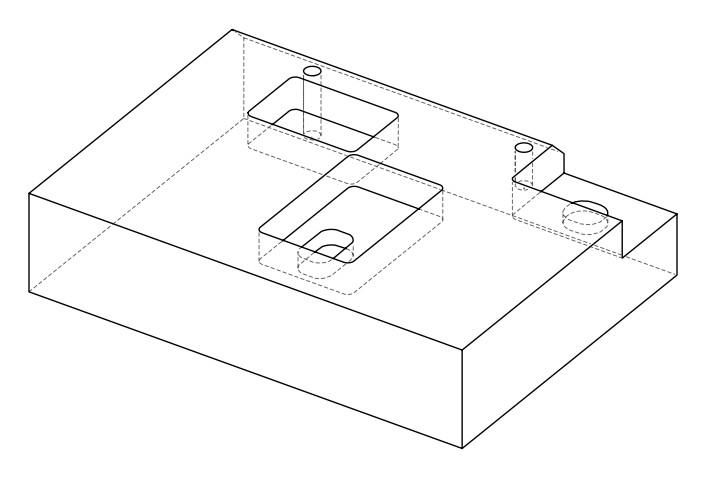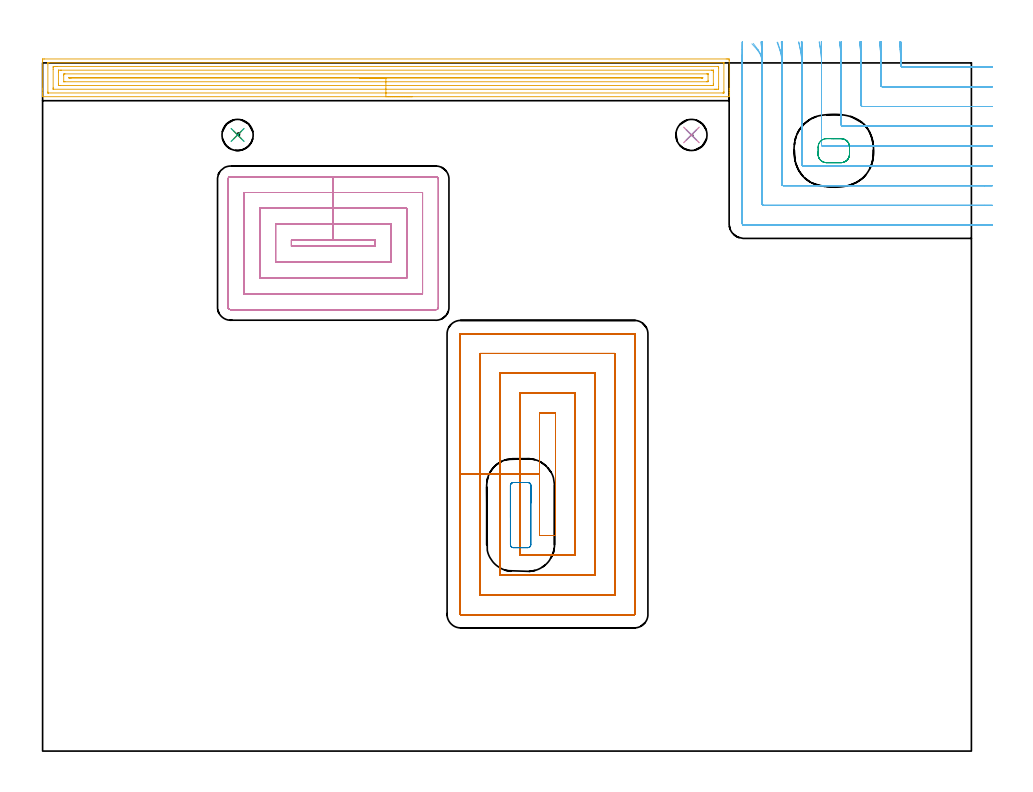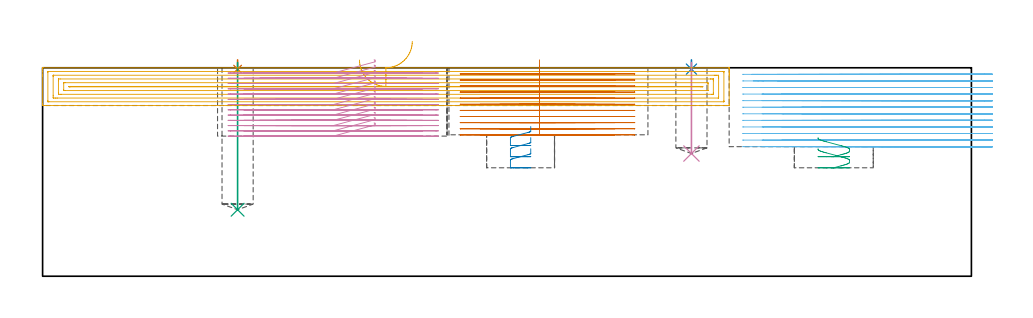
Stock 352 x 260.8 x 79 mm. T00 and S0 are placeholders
(PLAN: 10 operations, 5 tool changes, 88.7 min)
(1 SPOT_DRILL | STEP1POCKET | NXT0321_9005460120000 | 0.03 min | 2 mm3)
(2 SPOT_DRILL_1 | STEP1POCKET_1 | NXT0321_9005460120000 | 0.03 min | 1 mm3)
(3 DRILL_BLIND_HOLE_INTO_CENTER | STEP1POCKET | NXT0301_089 | 0.22 min | 5710 mm3)
(4 DRILL_BLIND_HOLE_INTO_CENTER_1 | STEP1POCKET_1 | NXT0301_089 | 0.14 min | 3387 mm3)
(5 AREA_MILL | FG_CHAMFER_SURFACE | UGT0205_001 | 12.66 min | 27328 mm3)
(6 MILL_CORNER_NOTCH_RECTANGULAR | CORNER_NOTCH_RECTANGULAR | NXT0201_013 | Follow Part, ap 2.5, ae 75% | 25.16 min | 181628 mm3)
(7 MILL_RECTANGULAR_POCKET | POCKET_RECTANGULAR_STRAIGHT | NXT0201_013 | Follow Part, ap 2.5, ae 75% | 26.39 min | 224687 mm3)
(8 MILL_RECTANGULAR_POCKET_1 | POCKET_RECTANGULAR_STRAIGHT_1 | UGT0201_100 | Follow Part, ap 4.5, ae 75% | 0.73 min | 12598 mm3)
(9 MILL_RECTANGULAR_POCKET_2 | POCKET_RECTANGULAR_STRAIGHT_2 | UGT0201_100 | Follow Part, ap 4.5, ae 75% | 0.38 min | 5473 mm3)
(10 MILL_RECTANGULAR_POCKET_3 | POCKET_RECTANGULAR_STRAIGHT_3 | NXT0201_009 | Follow Part, ap 2, ae 75% | 23 min | 132134 mm3)
(TOOL NXT0321_9005460120000 | NC Spot Drill, 142deg, 12mm, Carbide, Uncoated | D12 PA142 FL30 Z2)
(TOOL NXT0301_089 | Carbide Drill 11.8mm [860.1-1180-035A1-MM 2214] | D11.8 PA140 FL55 Z2)
(TOOL UGT0205_001 | Chamfer Mill 20 x 3 x 45 deg. | D20 FL50 Z2)
(TOOL NXT0201_013 | ENDMILL 10mm | D10 FL30 Z4)
(TOOL UGT0201_100 | End Mill 18 mm | D18 FL22 Z2)
(TOOL NXT0201_009 | ENDMILL 8mm [2P460-0800-NA 1630] | D8 FL26 Z6)
(OP 1 SPOT_DRILL)
G17 G21 G94 G90
T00 M6
G54
G17 G0 G90 X73.9 Y233.5 S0 M3
G43 Z89. H0
G94 G81 G98 Z78.492 F250. R82.
G80
M5
M2
(OP 2 SPOT_DRILL_1)
G17 G21 G94 G90
T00 M6
G54
G17 G0 G90 X245.9 Y233.5 S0 M3
G43 Z89. H0
G94 G81 G98 Z78.492 F250. R82.
G80
M5
M2
(OP 3 DRILL_BLIND_HOLE_INTO_CENTER)
G17 G21 G94 G90
T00 M6
G54
G17 G0 G90 X73.9 Y233.5 S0 M3
G43 Z89. H1
G94 G81 G98 Z25.2 F250. R81.
G80
M5
M2
(OP 4 DRILL_BLIND_HOLE_INTO_CENTER_1)
G17 G21 G94 G90
T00 M6
G54
G17 G0 G90 X245.9 Y233.5 S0 M3
G43 Z89. H1
G94 G81 G98 Z46.5 F250. R81.
G80
M5
M2
(OP 5 AREA_MILL)
G17 G21 G94 G90
T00 M6
G54
G17 G0 G90 X140.1 Y248. S1061 M3
G43 Z89. H0
G94 G1 X140.062 Z88.128 F250.
X139.948 Z87.263
X139.759 Z86.412
X139.497 Z85.58
X139.163 Z84.774
X138.76 Z84.
X138.292 Z83.264
X137.76 Z82.572
X137.171 Z81.929
X136.528 Z81.339
X135.836 Z80.808
X135.1 Z80.34
X134.326 Z79.937
X133.52 Z79.603
X132.688 Z79.341
X131.836 Z79.152
X130.972 Z79.038
X130.1 Z79.
X0.167
X0.009 Y248.002 Z78.988
X0. Y248.024 Z78.966
Y248.38 Z78.62
Y248.732 Z78.267
Y249.394 Z77.601
Y250.61 Z76.387
Y251.165 Z75.829
Y261.514 Z65.483
X0.003 Y261.791 Z65.206
X0.009 Y262.292 Z64.706
X0.106 Y262.295 Z64.703
X0.613 Y262.3 Z64.7
X259.074
X259.587 Y262.299 Z64.701
X260.094 Y262.294 Z64.703
X260.191 Y262.292 Z64.706
X260.2 Y261.791 Z65.206
Y251.165 Z75.829
Y250.61 Z76.387
Y250.28 Z76.717
Y249.725 Z77.271
Y249.394 Z77.601
Y248.732 Z78.267
Y248.38 Z78.62
Y248.024 Z78.966
X260.191 Y248.002 Z78.988
X260.034 Y248. Z79.
X130.1
Y249.414 Z77.586
X2.177 Y249.415 Z77.585
X2.077 Y249.416 Z77.584
X2.027 Y249.419 Z77.581
X2.011 Y249.421 Z77.579
X2.009 Y249.436 Z77.564
X2.004 Y249.544 Z77.456
X2. Y249.79 Z77.21
Y260.416 Z66.584
X2.005 Y260.812 Z66.188
X2.009 Y260.864 Z66.136
X2.013 Y260.88 Z66.12
X2.019 Y260.881 Z66.119
X2.072 Y260.884 Z66.116
X2.181 Y260.885 Z66.115
X2.399 Y260.886 Z66.114
X258.023 Y260.885 Z66.115
X258.123 Y260.884 Z66.116
X258.173 Y260.881 Z66.119
X258.189 Y260.879 Z66.121
X258.191 Y260.864 Z66.136
X258.196 Y260.755 Z66.245
X258.2 Y260.51 Z66.49
Y249.884 Z77.116
X258.195 Y249.488 Z77.512
X258.191 Y249.436 Z77.564
X258.187 Y249.42 Z77.58
X258.181 Y249.419 Z77.581
X258.128 Y249.416 Z77.584
X258.019 Y249.415 Z77.585
X257.801 Y249.414 Z77.586
X130.1
Y250.828 Z76.172
X4.185 Y250.829 Z76.171
X4.072 Y250.831 Z76.169
X4.032 Y250.833 Z76.167
X4.016 Y250.834 Z76.166
X4.01 Y250.86 Z76.14
X4.005 Y250.981 Z76.019
X4.001 Y251.165 Z75.835
X4. Y251.349 Z75.651
Y258.433 Z68.567
X4.004 Y259.135 Z67.865
X4.008 Y259.31 Z67.69
X4.025 Y259.464 Z67.536
X4.185 Y259.466 Z67.534
X4.74 Y259.47 Z67.53
X5.078 Y259.471 Z67.529
X5.632
X256.015
X256.128 Y259.469 Z67.531
X256.168 Y259.467 Z67.533
X256.184 Y259.465 Z67.535
X256.19 Y259.44 Z67.56
X256.195 Y259.319 Z67.681
X256.199 Y259.135 Z67.865
X256.2 Y258.951 Z68.049
Y251.867 Z75.133
X256.196 Y251.165 Z75.835
X256.192 Y250.99 Z76.01
X256.175 Y250.835 Z76.165
X256.015 Y250.834 Z76.166
X255.46 Y250.83 Z76.17
X255.122 Y250.829 Z76.171
X254.568 Y250.828 Z76.172
X130.1
Y252.243 Z74.757
X6.67
X6.105 Y252.246 Z74.754
X6.044 Y252.248 Z74.752
X6.01 Y252.251 Z74.749
X6.008 Y252.296 Z74.704
X6.004 Y252.5 Z74.5
X6. Y252.908 Z74.092
Y257.364 Z69.636
X6.005 Y257.792 Z69.208
X6.01 Y258.006 Z68.994
X6.013 Y258.051 Z68.949
X6.066 Y258.053 Z68.947
X6.167 Y258.055 Z68.945
X6.864 Y258.057 Z68.943
X7.058
X253.53
X254.095 Y258.054 Z68.946
X254.156 Y258.052 Z68.948
X254.19 Y258.049 Z68.951
X254.192 Y258.004 Z68.996
X254.196 Y257.8 Z69.2
X254.2 Y257.392 Z69.608
Y252.936 Z74.064
X254.195 Y252.508 Z74.492
X254.19 Y252.294 Z74.706
X254.187 Y252.249 Z74.751
X254.134 Y252.247 Z74.753
X254.033 Y252.245 Z74.755
X253.336 Y252.243 Z74.757
X253.142
X130.1
Y253.657 Z73.343
X8.484
X8.152 Y253.658 Z73.342
X8.057 Y253.661 Z73.339
X8.009 Y253.664 Z73.336
X8.006 Y253.674 Z73.326
X8.001 Y253.73 Z73.27
Y256.237 Z70.763
X8.005 Y256.478 Z70.522
X8.01 Y256.633 Z70.367
X8.318 Y256.64 Z70.36
X8.485 Y256.643 Z70.357
X251.716
X252.048 Y256.642 Z70.358
X252.143 Y256.639 Z70.361
X252.191 Y256.636 Z70.364
X252.194 Y256.626 Z70.374
X252.199 Y256.57 Z70.43
Y254.063 Z72.937
X252.195 Y253.822 Z73.178
X252.19 Y253.667 Z73.333
X251.882 Y253.66 Z73.34
X251.715 Y253.657 Z73.343
X130.1
Y255.071 Z71.929
X10.803 Y255.072 Z71.928
X10.436 Y255.074 Z71.926
X10.062 Y255.078 Z71.922
X10.01 Y255.084 Z71.916
X10.005 Y255.135 Z71.865
X10.01 Y255.219 Z71.781
X10.086 Y255.222 Z71.778
X10.277 Y255.226 Z71.774
X10.436 Y255.228 Z71.772
X249.397
X249.764 Y255.226 Z71.774
X250.138 Y255.222 Z71.778
X250.19 Y255.216 Z71.784
X250.195 Y255.165 Z71.835
X250.19 Y255.081 Z71.919
X250.114 Y255.078 Z71.922
X249.923 Y255.074 Z71.926
X249.764 Y255.072 Z71.928
X130.1 Y255.071 Z71.929
X129.228 Z71.967
X128.364 Z72.081
X127.512 Z72.27
X126.68 Z72.532
X125.874 Z72.866
X125.1 Z73.269
X124.364 Z73.737
X123.672 Z74.268
X123.029 Z74.858
X122.44 Z75.501
X121.908 Z76.193
X121.44 Z76.929
X121.037 Z77.703
X120.703 Z78.509
X120.441 Z79.341
X120.252 Z80.192
X120.138 Z81.057
X120.1 Z81.929
G0 Z89.
M5
M2
(OP 6 MILL_CORNER_NOTCH_RECTANGULAR)
G17 G21 G94 G90
T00 M6
G54
G17 G0 G90 X324.743 Y268.79 S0 M3
G43 Z89. H0
Z76.508
G94 G1 X324.992 Y265.8 F250.
G2 X325.2 Y260.813 R60. F500.
G1 Y259.795
G3 X325.695 Y259.3 R0.5
G1 X357.
X360. F250.
G0 Z89.
X317.178 Y268.786
Z76.508
G1 X317.463 Y265.8
G2 X317.7 Y260.813 R52.5 F500.
G1 Y252.296
G3 X318.196 Y251.8 R0.5
G1 X357.
X360. F250.
G0 Z89.
X309.59 Y268.782
Z76.508
G1 X309.923 Y265.8
G2 X310.2 Y260.813 R45. F500.
G1 Y244.796
G3 X310.696 Y244.3 R0.5
G1 X357.
X360. F250.
G0 Z89.
X301.968 Y268.773
Z76.508
G1 X302.367 Y265.8
G2 X302.7 Y260.813 R37.5 F500.
G1 Y237.296
G3 X303.196 Y236.8 R0.5
G1 X357.
X360. F250.
G0 Z89.
X294.284 Y268.758
Z76.508
G1 X294.783 Y265.8
G2 X295.2 Y260.813 R30. F500.
G1 Y229.796
G3 X295.696 Y229.3 R0.5
G1 X357.
X360. F250.
G0 Z89.
X286.476 Y268.725
Z76.508
G1 X287.14 Y265.8
G2 X287.7 Y260.813 R22.5 F500.
G1 Y222.296
G3 X288.196 Y221.8 R0.5
G1 X357.
X360. F250.
G0 Z89.
X278.349 Y268.629
Z76.508
G1 X279.347 Y265.8
G2 X280.2 Y260.813 R15. F500.
G1 Y214.797
G3 X280.697 Y214.3 R0.5
G1 X357.
X360. F250.
G0 Z89.
X268.807 Y268.041
Z76.508
G1 X270.802 Y265.8
G2 X272.7 Y260.813 R7.5 F500.
G1 Y207.297
G3 X273.197 Y206.8 R0.5
G1 X357.
X360. F250.
G0 Z89.
X265.2 Y263.813
Z76.508
G1 Y260.813
Y199.797 F500.
G3 X265.697 Y199.3 R0.5
G1 X357.
X360. F250.
G0 Z89.
X324.799 Y268.791
Z74.017
G1 X325.027 Y265.8
G2 X325.2 Y261.242 R60. F500.
G1 Y259.795
G3 X325.695 Y259.3 R0.5
G1 X357.
X360. F250.
G0 Z89.
X317.241 Y268.789
Z74.017
G1 X317.502 Y265.8
G2 X317.7 Y261.242 R52.5 F500.
G1 Y252.296
G3 X318.196 Y251.8 R0.5
G1 X357.
X360. F250.
G0 Z89.
X309.665 Y268.785
Z74.017
G1 X309.969 Y265.8
G2 X310.2 Y261.242 R45. F500.
G1 Y244.796
G3 X310.696 Y244.3 R0.5
G1 X357.
X360. F250.
G0 Z89.
X302.057 Y268.778
Z74.017
G1 X302.422 Y265.8
G2 X302.7 Y261.242 R37.5 F500.
G1 Y237.296
G3 X303.196 Y236.8 R0.5
G1 X357.
X360. F250.
G0 Z89.
X294.396 Y268.765
Z74.017
G1 X294.852 Y265.8
G2 X295.2 Y261.242 R30. F500.
G1 Y229.796
G3 X295.696 Y229.3 R0.5
G1 X357.
X360. F250.
G0 Z89.
X286.626 Y268.738
Z74.017
G1 X287.233 Y265.8
G2 X287.7 Y261.242 R22.5 F500.
G1 Y222.297
G3 X288.197 Y221.8 R0.5
G1 X357.
X360. F250.
G0 Z89.
X278.579 Y268.658
Z74.017
G1 X279.491 Y265.8
G2 X280.2 Y261.242 R15. F500.
G1 Y214.797
G3 X280.697 Y214.3 R0.5
G1 X357.
X360. F250.
G0 Z89.
X269.332 Y268.182
Z74.017
G1 X271.156 Y265.8
G2 X272.7 Y261.242 R7.5 F500.
G1 Y207.297
G3 X273.197 Y206.8 R0.5
G1 X357.
X360. F250.
G0 Z89.
X265.2 Y264.242
Z74.017
G1 Y261.242
Y199.797 F500.
G3 X265.697 Y199.3 R0.5
G1 X357.
X360. F250.
G0 Z89.
X325.131 Y268.799
Z71.525
G1 X325.189 Y265.8
G2 X325.2 Y264.644 R60. F500.
G1 Y259.795
G3 X325.695 Y259.3 R0.5
G1 X357.
X360. F250.
G0 Z89.
X317.621 Y268.799
Z71.525
G1 X317.687 Y265.8
G2 X317.7 Y264.644 R52.5 F500.
G1 Y252.296
G3 X318.196 Y251.8 R0.5
G1 X357.
X360. F250.
G0 Z89.
X310.108 Y268.799
Z71.525
G1 X310.185 Y265.8
G2 X310.2 Y264.644 R45. F500.
G1 Y244.796
G3 X310.696 Y244.3 R0.5
G1 X357.
X360. F250.
G0 Z89.
X302.59 Y268.799
Z71.525
G1 X302.682 Y265.8
G2 X302.7 Y264.644 R37.5 F500.
G1 Y237.296
G3 X303.196 Y236.8 R0.5
G1 X357.
X360. F250.
G0 Z89.
X295.062 Y268.798
Z71.525
G1 X295.178 Y265.8
G2 X295.2 Y264.644 R30. F500.
G1 Y229.796
G3 X295.696 Y229.3 R0.5
G1 X357.
X360. F250.
G0 Z89.
X287.516 Y268.796
Z71.525
G1 X287.67 Y265.8
G2 X287.7 Y264.644 R22.5 F500.
G1 Y222.296
G3 X288.196 Y221.8 R0.5
G1 X357.
X360. F250.
G0 Z89.
X279.924 Y268.791
Z71.525
G1 X280.155 Y265.8
G2 X280.2 Y264.644 R15. F500.
G1 Y214.797
G3 X280.697 Y214.3 R0.5
G1 X357.
X360. F250.
G0 Z89.
X272.148 Y268.764
Z71.525
G1 X272.61 Y265.8
G2 X272.7 Y264.644 R7.5 F500.
G1 Y207.297
G3 X273.197 Y206.8 R0.5
G1 X357.
X360. F250.
G0 Z89.
X265.2 Y267.644
Z71.525
G1 Y264.644
Y199.797 F500.
G3 X265.697 Y199.3 R0.5
G1 X357.
X360. F250.
G0 Z89.
X325.198 Y268.8
Z69.033
G1 X325.2 Y265.8
Y265.756 F500.
Y259.795
G3 X325.695 Y259.3 R0.5
G1 X357.
X360. F250.
G0 Z89.
X317.697 Y268.8
Z69.033
G1 X317.7 Y265.8
Y265.756 F500.
Y252.296
G3 X318.196 Y251.8 R0.5
G1 X357.
X360. F250.
G0 Z89.
X310.197 Y268.8
Z69.033
G1 X310.2 Y265.8
Y265.756 F500.
Y244.796
G3 X310.696 Y244.3 R0.5
G1 X357.
X360. F250.
G0 Z89.
X302.696 Y268.8
Z69.033
G1 X302.7 Y265.8
Y265.756 F500.
Y237.296
G3 X303.196 Y236.8 R0.5
G1 X357.
X360. F250.
G0 Z89.
X295.196 Y268.8
Z69.033
G1 X295.2 Y265.8
Y265.756 F500.
Y229.796
G3 X295.696 Y229.3 R0.5
G1 X357.
X360. F250.
G0 Z89.
X287.694 Y268.8
Z69.033
G1 X287.7 Y265.8
Y265.756 F500.
Y222.296
G3 X288.196 Y221.8 R0.5
G1 X357.
X360. F250.
G0 Z89.
X280.191 Y268.8
Z69.033
G1 X280.2 Y265.8
Y265.756 F500.
Y214.797
G3 X280.697 Y214.3 R0.5
G1 X357.
X360. F250.
G0 Z89.
X272.682 Y268.8
Z69.033
G1 X272.7 Y265.8
Y265.756 F500.
Y207.297
G3 X273.197 Y206.8 R0.5
G1 X357.
X360. F250.
G0 Z89.
X265.2 Y268.756
Z69.033
G1 Y265.756
Y199.797 F500.
G3 X265.697 Y199.3 R0.5
G1 X357.
X360. F250.
G0 Z89.
X325.2 Y268.8
Z66.542
G1 Y265.8
Y259.795 F500.
G3 X325.695 Y259.3 R0.5
G1 X357.
X360. F250.
G0 Z89.
X317.7 Y268.8
Z66.542
G1 Y265.8
Y252.296 F500.
G3 X318.196 Y251.8 R0.5
G1 X357.
X360. F250.
G0 Z89.
X310.2 Y268.8
Z66.542
G1 Y265.8
Y244.796 F500.
G3 X310.696 Y244.3 R0.5
G1 X357.
X360. F250.
G0 Z89.
X302.7 Y268.8
Z66.542
G1 Y265.8
Y237.296 F500.
G3 X303.196 Y236.8 R0.5
G1 X357.
X360. F250.
G0 Z89.
X295.2 Y268.8
Z66.542
G1 Y265.8
Y229.796 F500.
G3 X295.696 Y229.3 R0.5
G1 X357.
X360. F250.
G0 Z89.
X287.7 Y268.8
Z66.542
G1 Y265.8
Y222.296 F500.
G3 X288.196 Y221.8 R0.5
G1 X357.
X360. F250.
G0 Z89.
X280.2 Y268.8
Z66.542
G1 Y265.8
Y214.797 F500.
G3 X280.697 Y214.3 R0.5
G1 X357.
X360. F250.
G0 Z89.
X272.7 Y268.8
Z66.542
G1 Y265.8
Y207.297 F500.
G3 X273.197 Y206.8 R0.5
G1 X357.
X360. F250.
G0 Z89.
X265.2 Y268.8
Z66.542
G1 Y265.8
Y199.797 F500.
G3 X265.697 Y199.3 R0.5
G1 X357.
X360. F250.
G0 Z89.
X325.2 Y268.8
Z64.05
G1 Y265.8
Y259.795 F500.
G3 X325.695 Y259.3 R0.5
G1 X357.
X360. F250.
G0 Z89.
X317.7 Y268.8
Z64.05
G1 Y265.8
Y252.296 F500.
G3 X318.196 Y251.8 R0.5
G1 X357.
X360. F250.
G0 Z89.
X310.2 Y268.8
Z64.05
G1 Y265.8
Y244.796 F500.
G3 X310.696 Y244.3 R0.5
G1 X357.
X360. F250.
G0 Z89.
X302.7 Y268.8
Z64.05
G1 Y265.8
Y237.296 F500.
G3 X303.196 Y236.8 R0.5
G1 X357.
X360. F250.
G0 Z89.
X295.2 Y268.8
Z64.05
G1 Y265.8
Y229.796 F500.
G3 X295.696 Y229.3 R0.5
G1 X357.
X360. F250.
G0 Z89.
X287.7 Y268.8
Z64.05
G1 Y265.8
Y222.297 F500.
G3 X288.197 Y221.8 R0.5
G1 X357.
X360. F250.
G0 Z89.
X280.2 Y268.8
Z64.05
G1 Y265.8
Y214.797 F500.
G3 X280.697 Y214.3 R0.5
G1 X357.
X360. F250.
G0 Z89.
X272.7 Y268.8
Z64.05
G1 Y265.8
Y207.297 F500.
G3 X273.197 Y206.8 R0.5
G1 X357.
X360. F250.
G0 Z89.
X265.2 Y268.8
Z64.05
G1 Y265.8
Y199.797 F500.
G3 X265.697 Y199.3 R0.5
G1 X357.
X360. F250.
G0 Z89.
X325.2 Y268.8
Z61.558
G1 Y265.8
Y259.795 F500.
G3 X325.695 Y259.3 R0.5
G1 X357.
X360. F250.
G0 Z89.
X317.7 Y268.8
Z61.558
G1 Y265.8
Y252.296 F500.
G3 X318.196 Y251.8 R0.5
G1 X357.
X360. F250.
G0 Z89.
X310.2 Y268.8
Z61.558
G1 Y265.8
Y244.796 F500.
G3 X310.696 Y244.3 R0.5
G1 X357.
X360. F250.
G0 Z89.
X302.7 Y268.8
Z61.558
G1 Y265.8
Y237.296 F500.
G3 X303.196 Y236.8 R0.5
G1 X357.
X360. F250.
G0 Z89.
X295.2 Y268.8
Z61.558
G1 Y265.8
Y229.796 F500.
G3 X295.696 Y229.3 R0.5
G1 X357.
X360. F250.
G0 Z89.
X287.7 Y268.8
Z61.558
G1 Y265.8
Y222.297 F500.
G3 X288.197 Y221.8 R0.5
G1 X357.
X360. F250.
G0 Z89.
X280.2 Y268.8
Z61.558
G1 Y265.8
Y214.797 F500.
G3 X280.697 Y214.3 R0.5
G1 X357.
X360. F250.
G0 Z89.
X272.7 Y268.8
Z61.558
G1 Y265.8
Y207.297 F500.
G3 X273.197 Y206.8 R0.5
G1 X357.
X360. F250.
G0 Z89.
X265.2 Y268.8
Z61.558
G1 Y265.8
Y199.797 F500.
G3 X265.697 Y199.3 R0.5
G1 X357.
X360. F250.
G0 Z89.
X325.2 Y268.8
Z59.067
G1 Y265.8
Y259.795 F500.
G3 X325.695 Y259.3 R0.5
G1 X357.
X360. F250.
G0 Z89.
X317.7 Y268.8
Z59.067
G1 Y265.8
Y252.296 F500.
G3 X318.196 Y251.8 R0.5
G1 X357.
X360. F250.
G0 Z89.
X310.2 Y268.8
Z59.067
G1 Y265.8
Y244.796 F500.
G3 X310.696 Y244.3 R0.5
G1 X357.
X360. F250.
G0 Z89.
X302.7 Y268.8
Z59.067
G1 Y265.8
Y237.296 F500.
G3 X303.196 Y236.8 R0.5
G1 X357.
X360. F250.
G0 Z89.
X295.2 Y268.8
Z59.067
G1 Y265.8
Y229.796 F500.
G3 X295.696 Y229.3 R0.5
G1 X357.
X360. F250.
G0 Z89.
X287.7 Y268.8
Z59.067
G1 Y265.8
Y222.297 F500.
G3 X288.197 Y221.8 R0.5
G1 X357.
X360. F250.
G0 Z89.
X280.2 Y268.8
Z59.067
G1 Y265.8
Y214.797 F500.
G3 X280.697 Y214.3 R0.5
G1 X357.
X360. F250.
G0 Z89.
X272.7 Y268.8
Z59.067
G1 Y265.8
Y207.297 F500.
G3 X273.197 Y206.8 R0.5
G1 X357.
X360. F250.
G0 Z89.
X265.2 Y268.8
Z59.067
G1 Y265.8
Y199.797 F500.
G3 X265.697 Y199.3 R0.5
G1 X357.
X360. F250.
G0 Z89.
X325.2 Y268.8
Z56.575
G1 Y265.8
Y259.795 F500.
G3 X325.695 Y259.3 R0.5
G1 X357.
X360. F250.
G0 Z89.
X317.7 Y268.8
Z56.575
G1 Y265.8
Y252.296 F500.
G3 X318.196 Y251.8 R0.5
G1 X357.
X360. F250.
G0 Z89.
X310.2 Y268.8
Z56.575
G1 Y265.8
Y244.796 F500.
G3 X310.696 Y244.3 R0.5
G1 X357.
X360. F250.
G0 Z89.
X302.7 Y268.8
Z56.575
G1 Y265.8
Y237.296 F500.
G3 X303.196 Y236.8 R0.5
G1 X357.
X360. F250.
G0 Z89.
X295.2 Y268.8
Z56.575
G1 Y265.8
Y229.796 F500.
G3 X295.696 Y229.3 R0.5
G1 X357.
X360. F250.
G0 Z89.
X287.7 Y268.8
Z56.575
G1 Y265.8
Y222.297 F500.
G3 X288.197 Y221.8 R0.5
G1 X357.
X360. F250.
G0 Z89.
X280.2 Y268.8
Z56.575
G1 Y265.8
Y214.797 F500.
G3 X280.697 Y214.3 R0.5
G1 X357.
X360. F250.
G0 Z89.
X272.7 Y268.8
Z56.575
G1 Y265.8
Y207.297 F500.
G3 X273.197 Y206.8 R0.5
G1 X357.
X360. F250.
G0 Z89.
X265.2 Y268.8
Z56.575
G1 Y265.8
Y199.797 F500.
G3 X265.697 Y199.3 R0.5
G1 X357.
X360. F250.
G0 Z89.
X325.2 Y268.8
Z54.083
G1 Y265.8
Y259.795 F500.
G3 X325.695 Y259.3 R0.5
G1 X357.
X360. F250.
G0 Z89.
X317.7 Y268.8
Z54.083
G1 Y265.8
Y252.296 F500.
G3 X318.196 Y251.8 R0.5
G1 X357.
X360. F250.
G0 Z89.
X310.2 Y268.8
Z54.083
G1 Y265.8
Y244.796 F500.
G3 X310.696 Y244.3 R0.5
G1 X357.
X360. F250.
G0 Z89.
X302.7 Y268.8
Z54.083
G1 Y265.8
Y237.296 F500.
G3 X303.196 Y236.8 R0.5
G1 X357.
X360. F250.
G0 Z89.
X295.2 Y268.8
Z54.083
G1 Y265.8
Y229.796 F500.
G3 X295.696 Y229.3 R0.5
G1 X357.
X360. F250.
G0 Z89.
X287.7 Y268.8
Z54.083
G1 Y265.8
Y222.297 F500.
G3 X288.197 Y221.8 R0.5
G1 X357.
X360. F250.
G0 Z89.
X280.2 Y268.8
Z54.083
G1 Y265.8
Y214.797 F500.
G3 X280.697 Y214.3 R0.5
G1 X357.
X360. F250.
G0 Z89.
X272.7 Y268.8
Z54.083
G1 Y265.8
Y207.297 F500.
G3 X273.197 Y206.8 R0.5
G1 X357.
X360. F250.
G0 Z89.
X265.2 Y268.8
Z54.083
G1 Y265.8
Y199.797 F500.
G3 X265.697 Y199.3 R0.5
G1 X357.
X360. F250.
G0 Z89.
X325.2 Y268.8
Z51.592
G1 Y265.8
Y259.795 F500.
G3 X325.695 Y259.3 R0.5
G1 X357.
X360. F250.
G0 Z89.
X317.7 Y268.8
Z51.592
G1 Y265.8
Y252.296 F500.
G3 X318.196 Y251.8 R0.5
G1 X357.
X360. F250.
G0 Z89.
X310.2 Y268.8
Z51.592
G1 Y265.8
Y244.796 F500.
G3 X310.696 Y244.3 R0.5
G1 X357.
X360. F250.
G0 Z89.
X302.7 Y268.8
Z51.592
G1 Y265.8
Y237.296 F500.
G3 X303.196 Y236.8 R0.5
G1 X357.
X360. F250.
G0 Z89.
X295.2 Y268.8
Z51.592
G1 Y265.8
Y229.796 F500.
G3 X295.696 Y229.3 R0.5
G1 X357.
X360. F250.
G0 Z89.
X287.7 Y268.8
Z51.592
G1 Y265.8
Y222.297 F500.
G3 X288.197 Y221.8 R0.5
G1 X357.
X360. F250.
G0 Z89.
X280.2 Y268.8
Z51.592
G1 Y265.8
Y214.797 F500.
G3 X280.697 Y214.3 R0.5
G1 X357.
X360. F250.
G0 Z89.
X272.7 Y268.8
Z51.592
G1 Y265.8
Y207.297 F500.
G3 X273.197 Y206.8 R0.5
G1 X357.
X360. F250.
G0 Z89.
X265.2 Y268.8
Z51.592
G1 Y265.8
Y199.797 F500.
G3 X265.697 Y199.3 R0.5
G1 X357.
X360. F250.
G0 Z89.
X325.2 Y268.8
Z49.1
G1 Y265.8
Y259.795 F500.
G3 X325.695 Y259.3 R0.5
G1 X357.
X360. F250.
G0 Z89.
X317.7 Y268.8
Z49.1
G1 Y265.8
Y252.296 F500.
G3 X318.196 Y251.8 R0.5
G1 X357.
X360. F250.
G0 Z89.
X310.2 Y268.8
Z49.1
G1 Y265.8
Y244.796 F500.
G3 X310.696 Y244.3 R0.5
G1 X357.
X360. F250.
G0 Z89.
X302.7 Y268.8
Z49.1
G1 Y265.8
Y237.296 F500.
G3 X303.196 Y236.8 R0.5
G1 X357.
X360. F250.
G0 Z89.
X295.2 Y268.8
Z49.1
G1 Y265.8
Y229.796 F500.
G3 X295.696 Y229.3 R0.5
G1 X357.
X360. F250.
G0 Z89.
X287.7 Y268.8
Z49.1
G1 Y265.8
Y222.297 F500.
G3 X288.197 Y221.8 R0.5
G1 X357.
X360. F250.
G0 Z89.
X280.2 Y268.8
Z49.1
G1 Y265.8
Y214.797 F500.
G3 X280.697 Y214.3 R0.5
G1 X357.
X360. F250.
G0 Z89.
X272.7 Y268.8
Z49.1
G1 Y265.8
Y207.297 F500.
G3 X273.197 Y206.8 R0.5
G1 X357.
X360. F250.
G0 Z89.
X265.2 Y268.8
Z49.1
G1 Y265.8
Y199.797 F500.
G3 X265.697 Y199.3 R0.5
G1 X357.
X360. F250.
G0 Z89.
M5
M2
(OP 7 MILL_RECTANGULAR_POCKET)
G17 G21 G94 G90
T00 M6
G54
G17 G0 G90 X188.3 Y124.764 S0 M3
G43 Z89. H0
Z82.
G94 G1 Y104.95 Z76.691 F250.
Y81.7 F500.
X194.4
Y128.2
X188.3
Y104.95
X180.8
Y74.2
X201.9
Y135.7
X180.8
Y104.95
X173.3
Y66.7
X209.4
Y143.2
X173.3
Y104.95
X165.8
Y59.2
X216.9
Y150.7
X165.8
Y104.95
X158.3
Y51.8
X158.305 Y51.745
X158.345 Y51.705
X158.4 Y51.7
X224.3
X224.355 Y51.705
X224.395 Y51.745
X224.4 Y51.8
Y158.1
X224.395 Y158.155
X224.355 Y158.195
X224.3 Y158.2
X158.4
X158.345 Y158.195
X158.305 Y158.155
X158.3 Y158.1
Y104.95
Y103.95
G0 X188.3 Y124.764 Z79.691
G1 Y104.95 Z74.382 F250.
Y81.7 F500.
X194.4
Y128.2
X188.3
Y104.95
X180.8
Y74.2
X201.9
Y135.7
X180.8
Y104.95
X173.3
Y66.7
X209.4
Y143.2
X173.3
Y104.95
X165.8
Y59.2
X216.9
Y150.7
X165.8
Y104.95
X158.3
Y51.8
X158.305 Y51.745
X158.345 Y51.705
X158.4 Y51.7
X224.3
X224.355 Y51.705
X224.395 Y51.745
X224.4 Y51.8
Y158.1
X224.395 Y158.155
X224.355 Y158.195
X224.3 Y158.2
X158.4
X158.345 Y158.195
X158.305 Y158.155
X158.3 Y158.1
Y104.95
Y103.95
G0 X188.3 Y124.764 Z77.382
G1 Y104.95 Z72.073 F250.
Y81.7 F500.
X194.4
Y128.2
X188.3
Y104.95
X180.8
Y74.2
X201.9
Y135.7
X180.8
Y104.95
X173.3
Y66.7
X209.4
Y143.2
X173.3
Y104.95
X165.8
Y59.2
X216.9
Y150.7
X165.8
Y104.95
X158.3
Y51.8
X158.305 Y51.745
X158.345 Y51.705
X158.4 Y51.7
X224.3
X224.355 Y51.705
X224.395 Y51.745
X224.4 Y51.8
Y158.1
X224.395 Y158.155
X224.355 Y158.195
X224.3 Y158.2
X158.4
X158.345 Y158.195
X158.305 Y158.155
X158.3 Y158.1
Y104.95
Y103.95
G0 X188.3 Y124.764 Z75.073
G1 Y104.95 Z69.764 F250.
Y81.7 F500.
X194.4
Y128.2
X188.3
Y104.95
X180.8
Y74.2
X201.9
Y135.7
X180.8
Y104.95
X173.3
Y66.7
X209.4
Y143.2
X173.3
Y104.95
X165.8
Y59.2
X216.9
Y150.7
X165.8
Y104.95
X158.3
Y51.8
X158.305 Y51.745
X158.345 Y51.705
X158.4 Y51.7
X224.3
X224.355 Y51.705
X224.395 Y51.745
X224.4 Y51.8
Y158.1
X224.395 Y158.155
X224.355 Y158.195
X224.3 Y158.2
X158.4
X158.345 Y158.195
X158.305 Y158.155
X158.3 Y158.1
Y104.95
Y103.95
G0 X188.3 Y124.764 Z72.764
G1 Y104.95 Z67.454 F250.
Y81.7 F500.
X194.4
Y128.2
X188.3
Y104.95
X180.8
Y74.2
X201.9
Y135.7
X180.8
Y104.95
X173.3
Y66.7
X209.4
Y143.2
X173.3
Y104.95
X165.8
Y59.2
X216.9
Y150.7
X165.8
Y104.95
X158.3
Y51.8
X158.305 Y51.745
X158.345 Y51.705
X158.4 Y51.7
X224.3
X224.355 Y51.705
X224.395 Y51.745
X224.4 Y51.8
Y158.1
X224.395 Y158.155
X224.355 Y158.195
X224.3 Y158.2
X158.4
X158.345 Y158.195
X158.305 Y158.155
X158.3 Y158.1
Y104.95
Y103.95
G0 X188.3 Y124.764 Z70.454
G1 Y104.95 Z65.145 F250.
Y81.7 F500.
X194.4
Y128.2
X188.3
Y104.95
X180.8
Y74.2
X201.9
Y135.7
X180.8
Y104.95
X173.3
Y66.7
X209.4
Y143.2
X173.3
Y104.95
X165.8
Y59.2
X216.9
Y150.7
X165.8
Y104.95
X158.3
Y51.8
X158.305 Y51.745
X158.345 Y51.705
X158.4 Y51.7
X224.3
X224.355 Y51.705
X224.395 Y51.745
X224.4 Y51.8
Y158.1
X224.395 Y158.155
X224.355 Y158.195
X224.3 Y158.2
X158.4
X158.345 Y158.195
X158.305 Y158.155
X158.3 Y158.1
Y104.95
Y103.95
G0 X188.3 Y124.764 Z68.145
G1 Y104.95 Z62.836 F250.
Y81.7 F500.
X194.4
Y128.2
X188.3
Y104.95
X180.8
Y74.2
X201.9
Y135.7
X180.8
Y104.95
X173.3
Y66.7
X209.4
Y143.2
X173.3
Y104.95
X165.8
Y59.2
X216.9
Y150.7
X165.8
Y104.95
X158.3
Y51.8
X158.305 Y51.745
X158.345 Y51.705
X158.4 Y51.7
X224.3
X224.355 Y51.705
X224.395 Y51.745
X224.4 Y51.8
Y158.1
X224.395 Y158.155
X224.355 Y158.195
X224.3 Y158.2
X158.4
X158.345 Y158.195
X158.305 Y158.155
X158.3 Y158.1
Y104.95
Y103.95
G0 X188.3 Y124.764 Z65.836
G1 Y104.95 Z60.527 F250.
Y81.7 F500.
X194.4
Y128.2
X188.3
Y104.95
X180.8
Y74.2
X201.9
Y135.7
X180.8
Y104.95
X173.3
Y66.7
X209.4
Y143.2
X173.3
Y104.95
X165.8
Y59.2
X216.9
Y150.7
X165.8
Y104.95
X158.3
Y51.8
X158.305 Y51.745
X158.345 Y51.705
X158.4 Y51.7
X224.3
X224.355 Y51.705
X224.395 Y51.745
X224.4 Y51.8
Y158.1
X224.395 Y158.155
X224.355 Y158.195
X224.3 Y158.2
X158.4
X158.345 Y158.195
X158.305 Y158.155
X158.3 Y158.1
Y104.95
Y103.95
G0 X188.3 Y124.764 Z63.527
G1 Y104.95 Z58.218 F250.
Y81.7 F500.
X194.4
Y128.2
X188.3
Y104.95
X180.8
Y74.2
X201.9
Y135.7
X180.8
Y104.95
X173.3
Y66.7
X209.4
Y143.2
X173.3
Y104.95
X165.8
Y59.2
X216.9
Y150.7
X165.8
Y104.95
X158.3
Y51.8
X158.305 Y51.745
X158.345 Y51.705
X158.4 Y51.7
X224.3
X224.355 Y51.705
X224.395 Y51.745
X224.4 Y51.8
Y158.1
X224.395 Y158.155
X224.355 Y158.195
X224.3 Y158.2
X158.4
X158.345 Y158.195
X158.305 Y158.155
X158.3 Y158.1
Y104.95
Y103.95
G0 X188.3 Y124.764 Z61.218
G1 Y104.95 Z55.909 F250.
Y81.7 F500.
X194.4
Y128.2
X188.3
Y104.95
X180.8
Y74.2
X201.9
Y135.7
X180.8
Y104.95
X173.3
Y66.7
X209.4
Y143.2
X173.3
Y104.95
X165.8
Y59.2
X216.9
Y150.7
X165.8
Y104.95
X158.3
Y51.8
X158.305 Y51.745
X158.345 Y51.705
X158.4 Y51.7
X224.3
X224.355 Y51.705
X224.395 Y51.745
X224.4 Y51.8
Y158.1
X224.395 Y158.155
X224.355 Y158.195
X224.3 Y158.2
X158.4
X158.345 Y158.195
X158.305 Y158.155
X158.3 Y158.1
Y104.95
Y103.95
G0 X188.3 Y124.764 Z58.909
G1 Y104.95 Z53.6 F250.
Y81.7 F500.
X194.4
Y128.2
X188.3
Y104.95
X180.8
Y74.2
X201.9
Y135.7
X180.8
Y104.95
X173.3
Y66.7
X209.4
Y143.2
X173.3
Y104.95
X165.8
Y59.2
X216.9
Y150.7
X165.8
Y104.95
X158.3
Y51.8
X158.305 Y51.745
X158.345 Y51.705
X158.4 Y51.7
X224.3
X224.355 Y51.705
X224.395 Y51.745
X224.4 Y51.8
Y158.1
X224.395 Y158.155
X224.355 Y158.195
X224.3 Y158.2
X158.4
X158.345 Y158.195
X158.305 Y158.155
X158.3 Y158.1
Y104.95
Y103.95
G0 Z89.
M5
M2
(OP 8 MILL_RECTANGULAR_POCKET_1)
G17 G21 G94 G90
T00 M6
G54
G17 G0 G90 X185. Y94.002 S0 M3
G43 Z89. H0
Z56.733
G94 G1 Y100.805 Z54.91 F250.
X184.947 Y101.053 Z54.842
X184.839 Y101.283 Z54.774
X184.681 Y101.481 Z54.707
X184.483 Y101.639 Z54.639
X184.253 Y101.747 Z54.571
X184.005 Y101.8 Z54.503
X178.295 Z52.973
X178.047 Y101.747 Z52.905
X177.817 Y101.639 Z52.837
X177.619 Y101.481 Z52.769
X177.461 Y101.283 Z52.701
X177.353 Y101.053 Z52.633
X177.3 Y100.805 Z52.565
Y89.45 Z49.522
Y78.2 F500.
G3 X178.4 Y77.1 R1.1
G1 X183.9
G3 X185. Y78.2 R1.1
G1 Y100.7
G3 X183.9 Y101.8 R1.1
G1 X178.4
G3 X177.3 Y100.7 R1.1
G1 Y89.45
Y88.45
G0 X185. Y94.002 Z52.522
G1 Y100.7 Z50.727 F250.
Y100.805 Z50.699
X184.947 Y101.053 Z50.631
X184.839 Y101.283 Z50.563
X184.681 Y101.481 Z50.495
X184.483 Y101.639 Z50.427
X184.253 Y101.747 Z50.359
X184.005 Y101.8 Z50.291
X178.295 Z48.761
X178.047 Y101.747 Z48.694
X177.817 Y101.639 Z48.626
X177.619 Y101.481 Z48.558
X177.461 Y101.283 Z48.49
X177.353 Y101.053 Z48.422
X177.3 Y100.805 Z48.354
Y100.7 Z48.326
Y89.45 Z45.311
Y78.2 F500.
G3 X178.4 Y77.1 R1.1
G1 X183.9
G3 X185. Y78.2 R1.1
G1 Y100.7
G3 X183.9 Y101.8 R1.1
G1 X178.4
G3 X177.3 Y100.7 R1.1
G1 Y89.45
Y88.45
G0 X185. Y94.002 Z48.311
G1 Y100.7 Z46.516 F250.
Y100.805 Z46.488
X184.947 Y101.053 Z46.42
X184.839 Y101.283 Z46.352
X184.681 Y101.481 Z46.284
X184.483 Y101.639 Z46.216
X184.253 Y101.747 Z46.148
X184.005 Y101.8 Z46.08
X178.295 Z44.55
X178.047 Y101.747 Z44.482
X177.817 Y101.639 Z44.414
X177.619 Y101.481 Z44.346
X177.461 Y101.283 Z44.279
X177.353 Y101.053 Z44.211
X177.3 Y100.805 Z44.143
Y100.7 Z44.114
Y89.45 Z41.1
Y78.2 F500.
G3 X178.4 Y77.1 R1.1
G1 X183.9
G3 X185. Y78.2 R1.1
G1 Y100.7
G3 X183.9 Y101.8 R1.1
G1 X178.4
G3 X177.3 Y100.7 R1.1
G1 Y89.45
Y88.45
G0 Z89.
M5
M2
(OP 9 MILL_RECTANGULAR_POCKET_2)
G17 G21 G94 G90
T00 M6
G54
G17 G0 G90 X293.9 Y227.072 S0 M3
G43 Z89. H0
Z52.522
G94 G1 Y226.021 Z52.241 F250.
X293.96 Y225.558 Z52.115
X294.087 Y225.108 Z51.99
X294.278 Y224.682 Z51.865
X294.528 Y224.287 Z51.74
X294.834 Y223.934 Z51.615
X295.187 Y223.628 Z51.489
X295.582 Y223.378 Z51.364
X296.008 Y223.187 Z51.239
X296.458 Y223.06 Z51.114
X296.921 Y223. Z50.989
X302.779 Z49.419
X303.242 Y223.06 Z49.294
X303.692 Y223.187 Z49.169
X304.118 Y223.378 Z49.044
X304.513 Y223.628 Z48.918
X304.866 Y223.934 Z48.793
X305.172 Y224.287 Z48.668
X305.422 Y224.682 Z48.543
X305.613 Y225.108 Z48.418
X305.74 Y225.558 Z48.292
X305.8 Y226.021 Z48.167
Y229.079 Z47.348
X305.74 Y229.542 Z47.223
X305.613 Y229.992 Z47.097
X305.422 Y230.418 Z46.972
X305.172 Y230.813 Z46.847
X304.866 Y231.166 Z46.722
X304.513 Y231.472 Z46.597
X304.118 Y231.722 Z46.471
X303.692 Y231.913 Z46.346
X303.242 Y232.04 Z46.221
X302.779 Y232.1 Z46.096
X302.6 Z46.048
X299.85 Z45.311
X297.1 F500.
G3 X293.9 Y228.9 R3.2
G1 Y226.2
G3 X297.1 Y223. R3.2
G1 X302.6
G3 X305.8 Y226.2 R3.2
G1 Y228.9
G3 X302.6 Y232.1 R3.2
G1 X299.85
X298.85
G0 X293.9 Y227.072 Z48.311
G1 Y226.021 Z48.03 F250.
X293.96 Y225.558 Z47.904
X294.087 Y225.108 Z47.779
X294.278 Y224.682 Z47.654
X294.528 Y224.287 Z47.529
X294.834 Y223.934 Z47.404
X295.187 Y223.628 Z47.278
X295.582 Y223.378 Z47.153
X296.008 Y223.187 Z47.028
X296.458 Y223.06 Z46.903
X296.921 Y223. Z46.778
X302.779 Z45.208
X303.242 Y223.06 Z45.083
X303.692 Y223.187 Z44.958
X304.118 Y223.378 Z44.832
X304.513 Y223.628 Z44.707
X304.866 Y223.934 Z44.582
X305.172 Y224.287 Z44.457
X305.422 Y224.682 Z44.332
X305.613 Y225.108 Z44.206
X305.74 Y225.558 Z44.081
X305.8 Y226.021 Z43.956
Y229.079 Z43.137
X305.74 Y229.542 Z43.012
X305.613 Y229.992 Z42.886
X305.422 Y230.418 Z42.761
X305.172 Y230.813 Z42.636
X304.866 Y231.166 Z42.511
X304.513 Y231.472 Z42.386
X304.118 Y231.722 Z42.26
X303.692 Y231.913 Z42.135
X303.242 Y232.04 Z42.01
X302.779 Y232.1 Z41.885
X302.6 Z41.837
X299.85 Z41.1
X297.1 F500.
G3 X293.9 Y228.9 R3.2
G1 Y226.2
G3 X297.1 Y223. R3.2
G1 X302.6
G3 X305.8 Y226.2 R3.2
G1 Y228.9
G3 X302.6 Y232.1 R3.2
G1 X299.85
X298.85
G0 Z89.
M5
M2
(OP 10 MILL_RECTANGULAR_POCKET_3)
G17 G21 G94 G90
T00 M6
G54
G17 G0 G90 X125.618 Y191.3 S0 M3
G43 Z89. H1
Z82.
G94 G1 X126. Z81.898 F250.
Y193.7 Z81.255
X110.15 Z77.008
X94.3 F500.
Y191.3
X126.
Y193.7
X110.15
Y199.7
X88.3
Y185.3
X132.
Y199.7
X110.15
Y205.7
X82.3
Y179.3
X138.
Y205.7
X110.15
Y211.7
X76.3
Y173.3
X144.
Y211.7
X110.15
Y217.7
X71.2
G3 X70.3 Y216.8 R0.9
G1 Y168.2
G3 X71.2 Y167.3 R0.9
G1 X149.1
G3 X150. Y168.2 R0.9
G1 Y216.8
G3 X149.1 Y217.7 R0.9
G1 X110.15
X109.15
G0 X125.618 Y191.3 Z80.008
G1 X126. Z79.905 F250.
Y193.7 Z79.262
X110.15 Z75.015
X94.3 F500.
Y191.3
X126.
Y193.7
X110.15
Y199.7
X88.3
Y185.3
X132.
Y199.7
X110.15
Y205.7
X82.3
Y179.3
X138.
Y205.7
X110.15
Y211.7
X76.3
Y173.3
X144.
Y211.7
X110.15
Y217.7
X71.2
G3 X70.3 Y216.8 R0.9
G1 Y168.2
G3 X71.2 Y167.3 R0.9
G1 X149.1
G3 X150. Y168.2 R0.9
G1 Y216.8
G3 X149.1 Y217.7 R0.9
G1 X110.15
X109.15
G0 X125.618 Y191.3 Z78.015
G1 X126. Z77.913 F250.
Y193.7 Z77.27
X110.15 Z73.023
X94.3 F500.
Y191.3
X126.
Y193.7
X110.15
Y199.7
X88.3
Y185.3
X132.
Y199.7
X110.15
Y205.7
X82.3
Y179.3
X138.
Y205.7
X110.15
Y211.7
X76.3
Y173.3
X144.
Y211.7
X110.15
Y217.7
X71.2
G3 X70.3 Y216.8 R0.9
G1 Y168.2
G3 X71.2 Y167.3 R0.9
G1 X149.1
G3 X150. Y168.2 R0.9
G1 Y216.8
G3 X149.1 Y217.7 R0.9
G1 X110.15
X109.15
G0 X125.618 Y191.3 Z76.023
G1 X126. Z75.921 F250.
Y193.7 Z75.278
X110.15 Z71.031
X94.3 F500.
Y191.3
X126.
Y193.7
X110.15
Y199.7
X88.3
Y185.3
X132.
Y199.7
X110.15
Y205.7
X82.3
Y179.3
X138.
Y205.7
X110.15
Y211.7
X76.3
Y173.3
X144.
Y211.7
X110.15
Y217.7
X71.2
G3 X70.3 Y216.8 R0.9
G1 Y168.2
G3 X71.2 Y167.3 R0.9
G1 X149.1
G3 X150. Y168.2 R0.9
G1 Y216.8
G3 X149.1 Y217.7 R0.9
G1 X110.15
X109.15
G0 X125.618 Y191.3 Z74.031
G1 X126. Z73.928 F250.
Y193.7 Z73.285
X110.15 Z69.038
X94.3 F500.
Y191.3
X126.
Y193.7
X110.15
Y199.7
X88.3
Y185.3
X132.
Y199.7
X110.15
Y205.7
X82.3
Y179.3
X138.
Y205.7
X110.15
Y211.7
X76.3
Y173.3
X144.
Y211.7
X110.15
Y217.7
X71.2
G3 X70.3 Y216.8 R0.9
G1 Y168.2
G3 X71.2 Y167.3 R0.9
G1 X149.1
G3 X150. Y168.2 R0.9
G1 Y216.8
G3 X149.1 Y217.7 R0.9
G1 X110.15
X109.15
G0 X125.618 Y191.3 Z72.038
G1 X126. Z71.936 F250.
Y193.7 Z71.293
X110.15 Z67.046
X94.3 F500.
Y191.3
X126.
Y193.7
X110.15
Y199.7
X88.3
Y185.3
X132.
Y199.7
X110.15
Y205.7
X82.3
Y179.3
X138.
Y205.7
X110.15
Y211.7
X76.3
Y173.3
X144.
Y211.7
X110.15
Y217.7
X71.2
G3 X70.3 Y216.8 R0.9
G1 Y168.2
G3 X71.2 Y167.3 R0.9
G1 X149.1
G3 X150. Y168.2 R0.9
G1 Y216.8
G3 X149.1 Y217.7 R0.9
G1 X110.15
X109.15
G0 X125.618 Y191.3 Z70.046
G1 X126. Z69.944 F250.
Y193.7 Z69.301
X110.15 Z65.054
X94.3 F500.
Y191.3
X126.
Y193.7
X110.15
Y199.7
X88.3
Y185.3
X132.
Y199.7
X110.15
Y205.7
X82.3
Y179.3
X138.
Y205.7
X110.15
Y211.7
X76.3
Y173.3
X144.
Y211.7
X110.15
Y217.7
X71.2
G3 X70.3 Y216.8 R0.9
G1 Y168.2
G3 X71.2 Y167.3 R0.9
G1 X149.1
G3 X150. Y168.2 R0.9
G1 Y216.8
G3 X149.1 Y217.7 R0.9
G1 X110.15
X109.15
G0 X125.618 Y191.3 Z68.054
G1 X126. Z67.952 F250.
Y193.7 Z67.308
X110.15 Z63.062
X94.3 F500.
Y191.3
X126.
Y193.7
X110.15
Y199.7
X88.3
Y185.3
X132.
Y199.7
X110.15
Y205.7
X82.3
Y179.3
X138.
Y205.7
X110.15
Y211.7
X76.3
Y173.3
X144.
Y211.7
X110.15
Y217.7
X71.2
G3 X70.3 Y216.8 R0.9
G1 Y168.2
G3 X71.2 Y167.3 R0.9
G1 X149.1
G3 X150. Y168.2 R0.9
G1 Y216.8
G3 X149.1 Y217.7 R0.9
G1 X110.15
X109.15
G0 X125.618 Y191.3 Z66.062
G1 X126. Z65.959 F250.
Y193.7 Z65.316
X110.15 Z61.069
X94.3 F500.
Y191.3
X126.
Y193.7
X110.15
Y199.7
X88.3
Y185.3
X132.
Y199.7
X110.15
Y205.7
X82.3
Y179.3
X138.
Y205.7
X110.15
Y211.7
X76.3
Y173.3
X144.
Y211.7
X110.15
Y217.7
X71.2
G3 X70.3 Y216.8 R0.9
G1 Y168.2
G3 X71.2 Y167.3 R0.9
G1 X149.1
G3 X150. Y168.2 R0.9
G1 Y216.8
G3 X149.1 Y217.7 R0.9
G1 X110.15
X109.15
G0 X125.618 Y191.3 Z64.069
G1 X126. Z63.967 F250.
Y193.7 Z63.324
X110.15 Z59.077
X94.3 F500.
Y191.3
X126.
Y193.7
X110.15
Y199.7
X88.3
Y185.3
X132.
Y199.7
X110.15
Y205.7
X82.3
Y179.3
X138.
Y205.7
X110.15
Y211.7
X76.3
Y173.3
X144.
Y211.7
X110.15
Y217.7
X71.2
G3 X70.3 Y216.8 R0.9
G1 Y168.2
G3 X71.2 Y167.3 R0.9
G1 X149.1
G3 X150. Y168.2 R0.9
G1 Y216.8
G3 X149.1 Y217.7 R0.9
G1 X110.15
X109.15
G0 X125.618 Y191.3 Z62.077
G1 X126. Z61.975 F250.
Y193.7 Z61.332
X110.15 Z57.085
X94.3 F500.
Y191.3
X126.
Y193.7
X110.15
Y199.7
X88.3
Y185.3
X132.
Y199.7
X110.15
Y205.7
X82.3
Y179.3
X138.
Y205.7
X110.15
Y211.7
X76.3
Y173.3
X144.
Y211.7
X110.15
Y217.7
X71.2
G3 X70.3 Y216.8 R0.9
G1 Y168.2
G3 X71.2 Y167.3 R0.9
G1 X149.1
G3 X150. Y168.2 R0.9
G1 Y216.8
G3 X149.1 Y217.7 R0.9
G1 X110.15
X109.15
G0 X125.618 Y191.3 Z60.085
G1 X126. Z59.982 F250.
Y193.7 Z59.339
X110.15 Z55.092
X94.3 F500.
Y191.3
X126.
Y193.7
X110.15
Y199.7
X88.3
Y185.3
X132.
Y199.7
X110.15
Y205.7
X82.3
Y179.3
X138.
Y205.7
X110.15
Y211.7
X76.3
Y173.3
X144.
Y211.7
X110.15
Y217.7
X71.2
G3 X70.3 Y216.8 R0.9
G1 Y168.2
G3 X71.2 Y167.3 R0.9
G1 X149.1
G3 X150. Y168.2 R0.9
G1 Y216.8
G3 X149.1 Y217.7 R0.9
G1 X110.15
X109.15
G0 X125.618 Y191.3 Z58.092
G1 X126. Z57.99 F250.
Y193.7 Z57.347
X110.15 Z53.1
X94.3 F500.
Y191.3
X126.
Y193.7
X110.15
Y199.7
X88.3
Y185.3
X132.
Y199.7
X110.15
Y205.7
X82.3
Y179.3
X138.
Y205.7
X110.15
Y211.7
X76.3
Y173.3
X144.
Y211.7
X110.15
Y217.7
X71.2
G3 X70.3 Y216.8 R0.9
G1 Y168.2
G3 X71.2 Y167.3 R0.9
G1 X149.1
G3 X150. Y168.2 R0.9
G1 Y216.8
G3 X149.1 Y217.7 R0.9
G1 X110.15
X109.15
G0 Z89.
M5
M2
